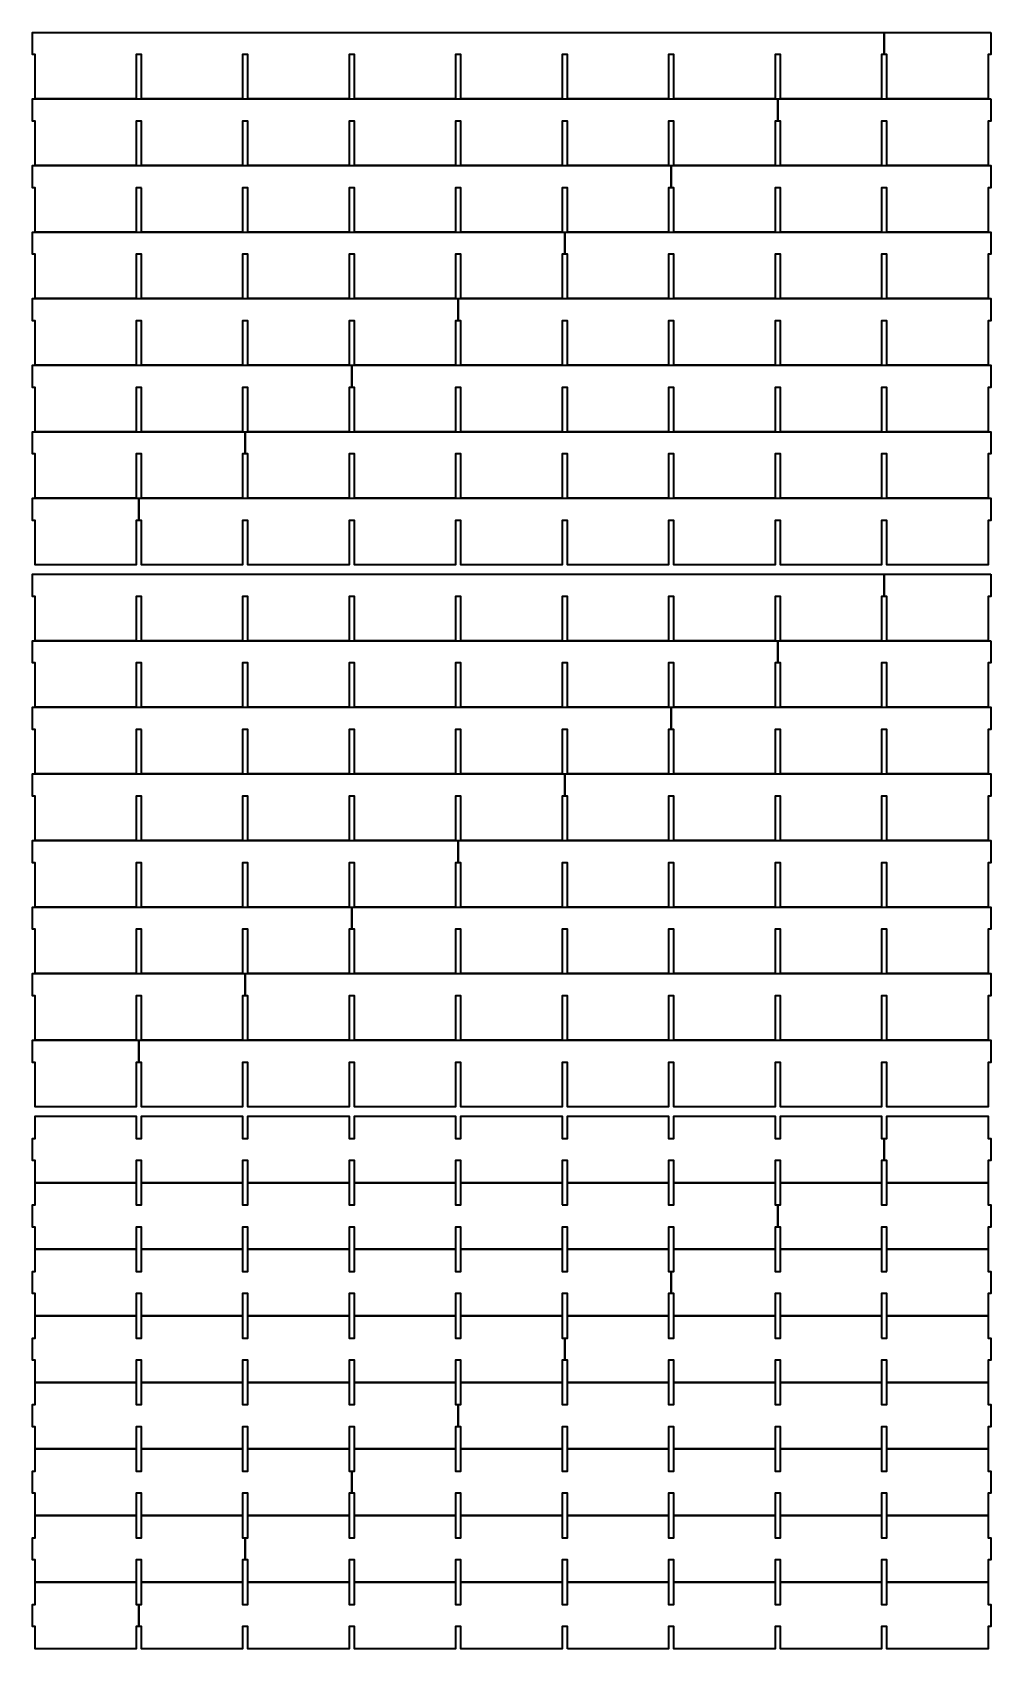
# Model space of a CAD drawing. Header units: inches. Extents: x 39 to 759, y -203 to 1011.
import ezdxf

# ---------------------------------------------------------------- set-up
doc = ezdxf.new("R2010")
doc.units = ezdxf.units.IN
doc.header["$MEASUREMENT"] = 0
doc.layers.add('Layer 1', color=7, linetype='Continuous')

msp = doc.modelspace()

# ---------------------------------------------------------------- linework, layer by layer
at = {"layer": 'Layer 1', "color": 7, "lineweight": 35, "true_color": 0xffffff}
for points in [[(196.8, 961), (120.8, 961), (120.8, 994.3), (116.8, 994.3), (116.8, 961), (40.8, 961), (40.8, 994.3), (38.8, 994.3), (38.8, 1011), (678.8, 1011), (678.8, 994.3), (676.8, 994.3), (676.8, 961), (600.8, 961), (600.8, 994.3), (596.8, 994.3), (596.8, 961), (520.8, 961), (520.8, 994.3), (516.8, 994.3), (516.8, 961), (440.8, 961), (440.8, 994.3), (436.8, 994.3), (436.8, 961), (360.8, 961), (360.8, 994.3), (356.8, 994.3), (356.8, 961), (280.8, 961), (280.8, 994.3), (276.8, 994.3), (276.8, 961), (200.8, 961), (200.8, 994.3), (196.8, 994.3), (196.8, 961)], [(758.8, 1011), (758.8, 994.3), (756.8, 994.3), (756.8, 961), (680.8, 961), (680.8, 994.3), (678.8, 994.3), (678.8, 1011), (758.8, 1011)], [(356.8, 911), (280.8, 911), (280.8, 944.3), (276.8, 944.3), (276.8, 911), (200.8, 911), (200.8, 944.3), (196.8, 944.3), (196.8, 911), (120.8, 911), (120.8, 944.3), (116.8, 944.3), (116.8, 911), (40.8, 911), (40.8, 944.3), (38.8, 944.3), (38.8, 961), (40.8, 961), (116.8, 961), (120.8, 961), (196.8, 961), (200.8, 961), (276.8, 961), (280.8, 961), (356.8, 961), (360.8, 961), (436.8, 961), (440.8, 961), (516.8, 961), (520.8, 961), (596.8, 961), (598.8, 961), (598.8, 944.3), (596.8, 944.3), (596.8, 911), (520.8, 911), (520.8, 944.3), (516.8, 944.3), (516.8, 911), (440.8, 911), (440.8, 944.3), (436.8, 944.3), (436.8, 911), (360.8, 911), (360.8, 944.3), (356.8, 944.3), (356.8, 911)], [(758.8, 961), (758.8, 944.3), (756.8, 944.3), (756.8, 911), (680.8, 911), (680.8, 944.3), (676.8, 944.3), (676.8, 911), (600.8, 911), (600.8, 944.3), (598.8, 944.3), (598.8, 961), (600.8, 961), (676.8, 961), (680.8, 961), (756.8, 961), (758.8, 961)], [(120.8, 894.3), (116.8, 894.3), (116.8, 861), (40.8, 861), (40.8, 894.3), (38.8, 894.3), (38.8, 911), (40.8, 911), (116.8, 911), (120.8, 911), (196.8, 911), (200.8, 911), (276.8, 911), (280.8, 911), (356.8, 911), (360.8, 911), (436.8, 911), (440.8, 911), (516.8, 911), (518.8, 911), (518.8, 894.3), (516.8, 894.3), (516.8, 861), (440.8, 861), (440.8, 894.3), (436.8, 894.3), (436.8, 861), (360.8, 861), (360.8, 894.3), (356.8, 894.3), (356.8, 861), (280.8, 861), (280.8, 894.3), (276.8, 894.3), (276.8, 861), (200.8, 861), (200.8, 894.3), (196.8, 894.3), (196.8, 861), (120.8, 861), (120.8, 894.3)], [(520.8, 911), (596.8, 911), (600.8, 911), (676.8, 911), (680.8, 911), (756.8, 911), (758.8, 911), (758.8, 894.3), (756.8, 894.3), (756.8, 861), (680.8, 861), (680.8, 894.3), (676.8, 894.3), (676.8, 861), (600.8, 861), (600.8, 894.3), (596.8, 894.3), (596.8, 861), (520.8, 861), (520.8, 894.3), (518.8, 894.3), (518.8, 911), (520.8, 911)], [(40.8, 861), (116.8, 861), (120.8, 861), (196.8, 861), (200.8, 861), (276.8, 861), (280.8, 861), (356.8, 861), (360.8, 861), (436.8, 861), (438.8, 861), (438.8, 844.3), (436.8, 844.3), (436.8, 811), (360.8, 811), (360.8, 844.3), (356.8, 844.3), (356.8, 811), (280.8, 811), (280.8, 844.3), (276.8, 844.3), (276.8, 811), (200.8, 811), (200.8, 844.3), (196.8, 844.3), (196.8, 811), (120.8, 811), (120.8, 844.3), (116.8, 844.3), (116.8, 811), (40.8, 811), (40.8, 844.3), (38.8, 844.3), (38.8, 861), (40.8, 861)], [(440.8, 811), (440.8, 844.3), (438.8, 844.3), (438.8, 861), (440.8, 861), (516.8, 861), (520.8, 861), (596.8, 861), (600.8, 861), (676.8, 861), (680.8, 861), (756.8, 861), (758.8, 861), (758.8, 844.3), (756.8, 844.3), (756.8, 811), (680.8, 811), (680.8, 844.3), (676.8, 844.3), (676.8, 811), (600.8, 811), (600.8, 844.3), (596.8, 844.3), (596.8, 811), (520.8, 811), (520.8, 844.3), (516.8, 844.3), (516.8, 811), (440.8, 811)], [(40.8, 811), (116.8, 811), (120.8, 811), (196.8, 811), (200.8, 811), (276.8, 811), (280.8, 811), (356.8, 811), (358.8, 811), (358.8, 794.3), (356.8, 794.3), (356.8, 761), (280.8, 761), (280.8, 794.3), (276.8, 794.3), (276.8, 761), (200.8, 761), (200.8, 794.3), (196.8, 794.3), (196.8, 761), (120.8, 761), (120.8, 794.3), (116.8, 794.3), (116.8, 761), (40.8, 761), (40.8, 794.3), (38.8, 794.3), (38.8, 811), (40.8, 811)], [(360.8, 811), (436.8, 811), (440.8, 811), (516.8, 811), (520.8, 811), (596.8, 811), (600.8, 811), (676.8, 811), (680.8, 811), (756.8, 811), (758.8, 811), (758.8, 794.3), (756.8, 794.3), (756.8, 761), (680.8, 761), (680.8, 794.3), (676.8, 794.3), (676.8, 761), (600.8, 761), (600.8, 794.3), (596.8, 794.3), (596.8, 761), (520.8, 761), (520.8, 794.3), (516.8, 794.3), (516.8, 761), (440.8, 761), (440.8, 794.3), (436.8, 794.3), (436.8, 761), (360.8, 761), (360.8, 794.3), (358.8, 794.3), (358.8, 811), (360.8, 811)], [(116.8, 711), (40.8, 711), (40.8, 744.3), (38.8, 744.3), (38.8, 761), (40.8, 761), (116.8, 761), (120.8, 761), (196.8, 761), (200.8, 761), (276.8, 761), (278.8, 761), (278.8, 744.3), (276.8, 744.3), (276.8, 711), (200.8, 711), (200.8, 744.3), (196.8, 744.3), (196.8, 711), (120.8, 711), (120.8, 744.3), (116.8, 744.3), (116.8, 711)], [(356.8, 711), (280.8, 711), (280.8, 744.3), (278.8, 744.3), (278.8, 761), (280.8, 761), (356.8, 761), (360.8, 761), (436.8, 761), (440.8, 761), (516.8, 761), (520.8, 761), (596.8, 761), (600.8, 761), (676.8, 761), (680.8, 761), (756.8, 761), (758.8, 761), (758.8, 744.3), (756.8, 744.3), (756.8, 711), (680.8, 711), (680.8, 744.3), (676.8, 744.3), (676.8, 711), (600.8, 711), (600.8, 744.3), (596.8, 744.3), (596.8, 711), (520.8, 711), (520.8, 744.3), (516.8, 744.3), (516.8, 711), (440.8, 711), (440.8, 744.3), (436.8, 744.3), (436.8, 711), (360.8, 711), (360.8, 744.3), (356.8, 744.3), (356.8, 711)], [(40.8, 661), (40.8, 694.3), (38.8, 694.3), (38.8, 711), (40.8, 711), (116.8, 711), (120.8, 711), (196.8, 711), (198.8, 711), (198.8, 694.3), (196.8, 694.3), (196.8, 661), (120.8, 661), (120.8, 694.3), (116.8, 694.3), (116.8, 661), (40.8, 661)], [(200.8, 661), (200.8, 694.3), (198.8, 694.3), (198.8, 711), (200.8, 711), (276.8, 711), (280.8, 711), (356.8, 711), (360.8, 711), (436.8, 711), (440.8, 711), (516.8, 711), (520.8, 711), (596.8, 711), (600.8, 711), (676.8, 711), (680.8, 711), (756.8, 711), (758.8, 711), (758.8, 694.3), (756.8, 694.3), (756.8, 661), (680.8, 661), (680.8, 694.3), (676.8, 694.3), (676.8, 661), (600.8, 661), (600.8, 694.3), (596.8, 694.3), (596.8, 661), (520.8, 661), (520.8, 694.3), (516.8, 694.3), (516.8, 661), (440.8, 661), (440.8, 694.3), (436.8, 694.3), (436.8, 661), (360.8, 661), (360.8, 694.3), (356.8, 694.3), (356.8, 661), (280.8, 661), (280.8, 694.3), (276.8, 694.3), (276.8, 661), (200.8, 661)], [(118.8, 644.3), (116.8, 644.3), (116.8, 611), (40.8, 611), (40.8, 644.3), (38.8, 644.3), (38.8, 661), (40.8, 661), (116.8, 661), (118.8, 661), (118.8, 644.3)], [(118.8, 644.3), (118.8, 661), (120.8, 661), (196.8, 661), (200.8, 661), (276.8, 661), (280.8, 661), (356.8, 661), (360.8, 661), (436.8, 661), (440.8, 661), (516.8, 661), (520.8, 661), (596.8, 661), (600.8, 661), (676.8, 661), (680.8, 661), (756.8, 661), (758.8, 661), (758.8, 644.3), (756.8, 644.3), (756.8, 611), (680.8, 611), (680.8, 644.3), (676.8, 644.3), (676.8, 611), (600.8, 611), (600.8, 644.3), (596.8, 644.3), (596.8, 611), (520.8, 611), (520.8, 644.3), (516.8, 644.3), (516.8, 611), (440.8, 611), (440.8, 644.3), (436.8, 644.3), (436.8, 611), (360.8, 611), (360.8, 644.3), (356.8, 644.3), (356.8, 611), (280.8, 611), (280.8, 644.3), (276.8, 644.3), (276.8, 611), (200.8, 611), (200.8, 644.3), (196.8, 644.3), (196.8, 611), (120.8, 611), (120.8, 644.3), (118.8, 644.3)], [(196.8, 554), (120.8, 554), (120.8, 587.3), (116.8, 587.3), (116.8, 554), (40.8, 554), (40.8, 587.3), (38.8, 587.3), (38.8, 604), (678.8, 604), (678.8, 587.3), (676.8, 587.3), (676.8, 554), (600.8, 554), (600.8, 587.3), (596.8, 587.3), (596.8, 554), (520.8, 554), (520.8, 587.3), (516.8, 587.3), (516.8, 554), (440.8, 554), (440.8, 587.3), (436.8, 587.3), (436.8, 554), (360.8, 554), (360.8, 587.3), (356.8, 587.3), (356.8, 554), (280.8, 554), (280.8, 587.3), (276.8, 587.3), (276.8, 554), (200.8, 554), (200.8, 587.3), (196.8, 587.3), (196.8, 554)], [(758.8, 604), (758.8, 587.3), (756.8, 587.3), (756.8, 554), (680.8, 554), (680.8, 587.3), (678.8, 587.3), (678.8, 604), (758.8, 604)], [(356.8, 504), (280.8, 504), (280.8, 537.3), (276.8, 537.3), (276.8, 504), (200.8, 504), (200.8, 537.3), (196.8, 537.3), (196.8, 504), (120.8, 504), (120.8, 537.3), (116.8, 537.3), (116.8, 504), (40.8, 504), (40.8, 537.3), (38.8, 537.3), (38.8, 554), (40.8, 554), (116.8, 554), (120.8, 554), (196.8, 554), (200.8, 554), (276.8, 554), (280.8, 554), (356.8, 554), (360.8, 554), (436.8, 554), (440.8, 554), (516.8, 554), (520.8, 554), (596.8, 554), (598.8, 554), (598.8, 537.3), (596.8, 537.3), (596.8, 504), (520.8, 504), (520.8, 537.3), (516.8, 537.3), (516.8, 504), (440.8, 504), (440.8, 537.3), (436.8, 537.3), (436.8, 504), (360.8, 504), (360.8, 537.3), (356.8, 537.3), (356.8, 504)], [(758.8, 554), (758.8, 537.3), (756.8, 537.3), (756.8, 504), (680.8, 504), (680.8, 537.3), (676.8, 537.3), (676.8, 504), (600.8, 504), (600.8, 537.3), (598.8, 537.3), (598.8, 554), (600.8, 554), (676.8, 554), (680.8, 554), (756.8, 554), (758.8, 554)], [(120.8, 487.3), (116.8, 487.3), (116.8, 454), (40.8, 454), (40.8, 487.3), (38.8, 487.3), (38.8, 504), (40.8, 504), (116.8, 504), (120.8, 504), (196.8, 504), (200.8, 504), (276.8, 504), (280.8, 504), (356.8, 504), (360.8, 504), (436.8, 504), (440.8, 504), (516.8, 504), (518.8, 504), (518.8, 487.3), (516.8, 487.3), (516.8, 454), (440.8, 454), (440.8, 487.3), (436.8, 487.3), (436.8, 454), (360.8, 454), (360.8, 487.3), (356.8, 487.3), (356.8, 454), (280.8, 454), (280.8, 487.3), (276.8, 487.3), (276.8, 454), (200.8, 454), (200.8, 487.3), (196.8, 487.3), (196.8, 454), (120.8, 454), (120.8, 487.3)], [(520.8, 504), (596.8, 504), (600.8, 504), (676.8, 504), (680.8, 504), (756.8, 504), (758.8, 504), (758.8, 487.3), (756.8, 487.3), (756.8, 454), (680.8, 454), (680.8, 487.3), (676.8, 487.3), (676.8, 454), (600.8, 454), (600.8, 487.3), (596.8, 487.3), (596.8, 454), (520.8, 454), (520.8, 487.3), (518.8, 487.3), (518.8, 504), (520.8, 504)], [(40.8, 454), (116.8, 454), (120.8, 454), (196.8, 454), (200.8, 454), (276.8, 454), (280.8, 454), (356.8, 454), (360.8, 454), (436.8, 454), (438.8, 454), (438.8, 437.3), (436.8, 437.3), (436.8, 404), (360.8, 404), (360.8, 437.3), (356.8, 437.3), (356.8, 404), (280.8, 404), (280.8, 437.3), (276.8, 437.3), (276.8, 404), (200.8, 404), (200.8, 437.3), (196.8, 437.3), (196.8, 404), (120.8, 404), (120.8, 437.3), (116.8, 437.3), (116.8, 404), (40.8, 404), (40.8, 437.3), (38.8, 437.3), (38.8, 454), (40.8, 454)], [(440.8, 404), (440.8, 437.3), (438.8, 437.3), (438.8, 454), (440.8, 454), (516.8, 454), (520.8, 454), (596.8, 454), (600.8, 454), (676.8, 454), (680.8, 454), (756.8, 454), (758.8, 454), (758.8, 437.3), (756.8, 437.3), (756.8, 404), (680.8, 404), (680.8, 437.3), (676.8, 437.3), (676.8, 404), (600.8, 404), (600.8, 437.3), (596.8, 437.3), (596.8, 404), (520.8, 404), (520.8, 437.3), (516.8, 437.3), (516.8, 404), (440.8, 404)], [(40.8, 404), (116.8, 404), (120.8, 404), (196.8, 404), (200.8, 404), (276.8, 404), (280.8, 404), (356.8, 404), (358.8, 404), (358.8, 387.3), (356.8, 387.3), (356.8, 354), (280.8, 354), (280.8, 387.3), (276.8, 387.3), (276.8, 354), (200.8, 354), (200.8, 387.3), (196.8, 387.3), (196.8, 354), (120.8, 354), (120.8, 387.3), (116.8, 387.3), (116.8, 354), (40.8, 354), (40.8, 387.3), (38.8, 387.3), (38.8, 404), (40.8, 404)], [(360.8, 404), (436.8, 404), (440.8, 404), (516.8, 404), (520.8, 404), (596.8, 404), (600.8, 404), (676.8, 404), (680.8, 404), (756.8, 404), (758.8, 404), (758.8, 387.3), (756.8, 387.3), (756.8, 354), (680.8, 354), (680.8, 387.3), (676.8, 387.3), (676.8, 354), (600.8, 354), (600.8, 387.3), (596.8, 387.3), (596.8, 354), (520.8, 354), (520.8, 387.3), (516.8, 387.3), (516.8, 354), (440.8, 354), (440.8, 387.3), (436.8, 387.3), (436.8, 354), (360.8, 354), (360.8, 387.3), (358.8, 387.3), (358.8, 404), (360.8, 404)], [(116.8, 304), (40.8, 304), (40.8, 337.3), (38.8, 337.3), (38.8, 354), (40.8, 354), (116.8, 354), (120.8, 354), (196.8, 354), (200.8, 354), (276.8, 354), (278.8, 354), (278.8, 337.3), (276.8, 337.3), (276.8, 304), (200.8, 304), (200.8, 337.3), (196.8, 337.3), (196.8, 304), (120.8, 304), (120.8, 337.3), (116.8, 337.3), (116.8, 304)], [(356.8, 304), (280.8, 304), (280.8, 337.3), (278.8, 337.3), (278.8, 354), (280.8, 354), (356.8, 354), (360.8, 354), (436.8, 354), (440.8, 354), (516.8, 354), (520.8, 354), (596.8, 354), (600.8, 354), (676.8, 354), (680.8, 354), (756.8, 354), (758.8, 354), (758.8, 337.3), (756.8, 337.3), (756.8, 304), (680.8, 304), (680.8, 337.3), (676.8, 337.3), (676.8, 304), (600.8, 304), (600.8, 337.3), (596.8, 337.3), (596.8, 304), (520.8, 304), (520.8, 337.3), (516.8, 337.3), (516.8, 304), (440.8, 304), (440.8, 337.3), (436.8, 337.3), (436.8, 304), (360.8, 304), (360.8, 337.3), (356.8, 337.3), (356.8, 304)], [(40.8, 254), (40.8, 287.3), (38.8, 287.3), (38.8, 304), (40.8, 304), (116.8, 304), (120.8, 304), (196.8, 304), (198.8, 304), (198.8, 287.3), (196.8, 287.3), (196.8, 254), (120.8, 254), (120.8, 287.3), (116.8, 287.3), (116.8, 254), (40.8, 254)], [(200.8, 254), (200.8, 287.3), (198.8, 287.3), (198.8, 304), (200.8, 304), (276.8, 304), (280.8, 304), (356.8, 304), (360.8, 304), (436.8, 304), (440.8, 304), (516.8, 304), (520.8, 304), (596.8, 304), (600.8, 304), (676.8, 304), (680.8, 304), (756.8, 304), (758.8, 304), (758.8, 287.3), (756.8, 287.3), (756.8, 254), (680.8, 254), (680.8, 287.3), (676.8, 287.3), (676.8, 254), (600.8, 254), (600.8, 287.3), (596.8, 287.3), (596.8, 254), (520.8, 254), (520.8, 287.3), (516.8, 287.3), (516.8, 254), (440.8, 254), (440.8, 287.3), (436.8, 287.3), (436.8, 254), (360.8, 254), (360.8, 287.3), (356.8, 287.3), (356.8, 254), (280.8, 254), (280.8, 287.3), (276.8, 287.3), (276.8, 254), (200.8, 254)], [(118.8, 237.3), (116.8, 237.3), (116.8, 204), (40.8, 204), (40.8, 237.3), (38.8, 237.3), (38.8, 254), (40.8, 254), (116.8, 254), (118.8, 254), (118.8, 237.3)], [(118.8, 237.3), (118.8, 254), (120.8, 254), (196.8, 254), (200.8, 254), (276.8, 254), (280.8, 254), (356.8, 254), (360.8, 254), (436.8, 254), (440.8, 254), (516.8, 254), (520.8, 254), (596.8, 254), (600.8, 254), (676.8, 254), (680.8, 254), (756.8, 254), (758.8, 254), (758.8, 237.3), (756.8, 237.3), (756.8, 204), (680.8, 204), (680.8, 237.3), (676.8, 237.3), (676.8, 204), (600.8, 204), (600.8, 237.3), (596.8, 237.3), (596.8, 204), (520.8, 204), (520.8, 237.3), (516.8, 237.3), (516.8, 204), (440.8, 204), (440.8, 237.3), (436.8, 237.3), (436.8, 204), (360.8, 204), (360.8, 237.3), (356.8, 237.3), (356.8, 204), (280.8, 204), (280.8, 237.3), (276.8, 237.3), (276.8, 204), (200.8, 204), (200.8, 237.3), (196.8, 237.3), (196.8, 204), (120.8, 204), (120.8, 237.3), (118.8, 237.3)], [(40.8, 146.9), (40.8, 163.6), (38.8, 163.6), (38.8, 180.2), (40.8, 180.2), (40.8, 196.9), (116.8, 196.9), (116.8, 180.2), (120.8, 180.2), (120.8, 196.9), (196.8, 196.9), (196.8, 180.2), (200.8, 180.2), (200.8, 196.9), (276.8, 196.9), (276.8, 180.2), (280.8, 180.2), (280.8, 196.9), (356.8, 196.9), (356.8, 180.2), (360.8, 180.2), (360.8, 196.9), (436.8, 196.9), (436.8, 180.2), (440.8, 180.2), (440.8, 196.9), (516.8, 196.9), (516.8, 180.2), (520.8, 180.2), (520.8, 196.9), (596.8, 196.9), (596.8, 180.2), (600.8, 180.2), (600.8, 196.9), (676.8, 196.9), (676.8, 180.2), (678.8, 180.2), (678.8, 163.6), (676.8, 163.6), (676.8, 146.9), (600.8, 146.9), (600.8, 163.6), (596.8, 163.6), (596.8, 146.9), (520.8, 146.9), (520.8, 163.6), (516.8, 163.6), (516.8, 146.9), (440.8, 146.9), (440.8, 163.6), (436.8, 163.6), (436.8, 146.9), (360.8, 146.9), (360.8, 163.6), (356.8, 163.6), (356.8, 146.9), (280.8, 146.9), (280.8, 163.6), (276.8, 163.6), (276.8, 146.9), (200.8, 146.9), (200.8, 163.6), (196.8, 163.6), (196.8, 146.9), (120.8, 146.9), (120.8, 163.6), (116.8, 163.6), (116.8, 146.9), (40.8, 146.9)], [(678.8, 163.6), (678.8, 180.2), (680.8, 180.2), (680.8, 196.9), (756.8, 196.9), (756.8, 180.2), (758.8, 180.2), (758.8, 163.6), (756.8, 163.6), (756.8, 146.9), (680.8, 146.9), (680.8, 163.6), (678.8, 163.6)], [(436.8, 130.2), (440.8, 130.2), (440.8, 146.9), (516.8, 146.9), (516.8, 130.2), (520.8, 130.2), (520.8, 146.9), (596.8, 146.9), (596.8, 130.2), (598.8, 130.2), (598.8, 113.6), (596.8, 113.6), (596.8, 96.9), (520.8, 96.9), (520.8, 113.6), (516.8, 113.6), (516.8, 96.9), (440.8, 96.9), (440.8, 113.6), (436.8, 113.6), (436.8, 96.9), (360.8, 96.9), (360.8, 113.6), (356.8, 113.6), (356.8, 96.9), (280.8, 96.9), (280.8, 113.6), (276.8, 113.6), (276.8, 96.9), (200.8, 96.9), (200.8, 113.6), (196.8, 113.6), (196.8, 96.9), (120.8, 96.9), (120.8, 113.6), (116.8, 113.6), (116.8, 96.9), (40.8, 96.9), (40.8, 113.6), (38.8, 113.6), (38.8, 130.2), (40.8, 130.2), (40.8, 146.9), (116.8, 146.9), (116.8, 130.2), (120.8, 130.2), (120.8, 146.9), (196.8, 146.9), (196.8, 130.2), (200.8, 130.2), (200.8, 146.9), (276.8, 146.9), (276.8, 130.2), (280.8, 130.2), (280.8, 146.9), (356.8, 146.9), (356.8, 130.2), (360.8, 130.2), (360.8, 146.9), (436.8, 146.9), (436.8, 130.2)], [(600.8, 146.9), (676.8, 146.9), (676.8, 130.2), (680.8, 130.2), (680.8, 146.9), (756.8, 146.9), (756.8, 130.2), (758.8, 130.2), (758.8, 113.6), (756.8, 113.6), (756.8, 96.9), (680.8, 96.9), (680.8, 113.6), (676.8, 113.6), (676.8, 96.9), (600.8, 96.9), (600.8, 113.6), (598.8, 113.6), (598.8, 130.2), (600.8, 130.2), (600.8, 146.9)], [(440.8, 96.9), (516.8, 96.9), (516.8, 80.2), (518.8, 80.2), (518.8, 63.6), (516.8, 63.6), (516.8, 46.9), (440.8, 46.9), (440.8, 63.6), (436.8, 63.6), (436.8, 46.9), (360.8, 46.9), (360.8, 63.6), (356.8, 63.6), (356.8, 46.9), (280.8, 46.9), (280.8, 63.6), (276.8, 63.6), (276.8, 46.9), (200.8, 46.9), (200.8, 63.6), (196.8, 63.6), (196.8, 46.9), (120.8, 46.9), (120.8, 63.6), (116.8, 63.6), (116.8, 46.9), (40.8, 46.9), (40.8, 63.6), (38.8, 63.6), (38.8, 80.2), (40.8, 80.2), (40.8, 96.9), (116.8, 96.9), (116.8, 80.2), (120.8, 80.2), (120.8, 96.9), (196.8, 96.9), (196.8, 80.2), (200.8, 80.2), (200.8, 96.9), (276.8, 96.9), (276.8, 80.2), (280.8, 80.2), (280.8, 96.9), (356.8, 96.9), (356.8, 80.2), (360.8, 80.2), (360.8, 96.9), (436.8, 96.9), (436.8, 80.2), (440.8, 80.2), (440.8, 96.9)], [(680.8, 80.2), (680.8, 96.9), (756.8, 96.9), (756.8, 80.2), (758.8, 80.2), (758.8, 63.6), (756.8, 63.6), (756.8, 46.9), (680.8, 46.9), (680.8, 63.6), (676.8, 63.6), (676.8, 46.9), (600.8, 46.9), (600.8, 63.6), (596.8, 63.6), (596.8, 46.9), (520.8, 46.9), (520.8, 63.6), (518.8, 63.6), (518.8, 80.2), (520.8, 80.2), (520.8, 96.9), (596.8, 96.9), (596.8, 80.2), (600.8, 80.2), (600.8, 96.9), (676.8, 96.9), (676.8, 80.2), (680.8, 80.2)], [(116.8, 46.9), (116.8, 30.2), (120.8, 30.2), (120.8, 46.9), (196.8, 46.9), (196.8, 30.2), (200.8, 30.2), (200.8, 46.9), (276.8, 46.9), (276.8, 30.2), (280.8, 30.2), (280.8, 46.9), (356.8, 46.9), (356.8, 30.2), (360.8, 30.2), (360.8, 46.9), (436.8, 46.9), (436.8, 30.2), (438.8, 30.2), (438.8, 13.6), (436.8, 13.6), (436.8, -3.1), (360.8, -3.1), (360.8, 13.6), (356.8, 13.6), (356.8, -3.1), (280.8, -3.1), (280.8, 13.6), (276.8, 13.6), (276.8, -3.1), (200.8, -3.1), (200.8, 13.6), (196.8, 13.6), (196.8, -3.1), (120.8, -3.1), (120.8, 13.6), (116.8, 13.6), (116.8, -3.1), (40.8, -3.1), (40.8, 13.6), (38.8, 13.6), (38.8, 30.2), (40.8, 30.2), (40.8, 46.9), (116.8, 46.9)], [(676.8, 30.2), (680.8, 30.2), (680.8, 46.9), (756.8, 46.9), (756.8, 30.2), (758.8, 30.2), (758.8, 13.6), (756.8, 13.6), (756.8, -3.1), (680.8, -3.1), (680.8, 13.6), (676.8, 13.6), (676.8, -3.1), (600.8, -3.1), (600.8, 13.6), (596.8, 13.6), (596.8, -3.1), (520.8, -3.1), (520.8, 13.6), (516.8, 13.6), (516.8, -3.1), (440.8, -3.1), (440.8, 13.6), (438.8, 13.6), (438.8, 30.2), (440.8, 30.2), (440.8, 46.9), (516.8, 46.9), (516.8, 30.2), (520.8, 30.2), (520.8, 46.9), (596.8, 46.9), (596.8, 30.2), (600.8, 30.2), (600.8, 46.9), (676.8, 46.9), (676.8, 30.2)], [(358.8, -36.4), (356.8, -36.4), (356.8, -53.1), (280.8, -53.1), (280.8, -36.4), (276.8, -36.4), (276.8, -53.1), (200.8, -53.1), (200.8, -36.4), (196.8, -36.4), (196.8, -53.1), (120.8, -53.1), (120.8, -36.4), (116.8, -36.4), (116.8, -53.1), (40.8, -53.1), (40.8, -36.4), (38.8, -36.4), (38.8, -19.8), (40.8, -19.8), (40.8, -3.1), (116.8, -3.1), (116.8, -19.8), (120.8, -19.8), (120.8, -3.1), (196.8, -3.1), (196.8, -19.8), (200.8, -19.8), (200.8, -3.1), (276.8, -3.1), (276.8, -19.8), (280.8, -19.8), (280.8, -3.1), (356.8, -3.1), (356.8, -19.8), (358.8, -19.8), (358.8, -36.4)], [(440.8, -3.1), (516.8, -3.1), (516.8, -19.8), (520.8, -19.8), (520.8, -3.1), (596.8, -3.1), (596.8, -19.8), (600.8, -19.8), (600.8, -3.1), (676.8, -3.1), (676.8, -19.8), (680.8, -19.8), (680.8, -3.1), (756.8, -3.1), (756.8, -19.8), (758.8, -19.8), (758.8, -36.4), (756.8, -36.4), (756.8, -53.1), (680.8, -53.1), (680.8, -36.4), (676.8, -36.4), (676.8, -53.1), (600.8, -53.1), (600.8, -36.4), (596.8, -36.4), (596.8, -53.1), (520.8, -53.1), (520.8, -36.4), (516.8, -36.4), (516.8, -53.1), (440.8, -53.1), (440.8, -36.4), (436.8, -36.4), (436.8, -53.1), (360.8, -53.1), (360.8, -36.4), (358.8, -36.4), (358.8, -19.8), (360.8, -19.8), (360.8, -3.1), (436.8, -3.1), (436.8, -19.8), (440.8, -19.8), (440.8, -3.1)], [(40.8, -53.1), (116.8, -53.1), (116.8, -69.8), (120.8, -69.8), (120.8, -53.1), (196.8, -53.1), (196.8, -69.8), (200.8, -69.8), (200.8, -53.1), (276.8, -53.1), (276.8, -69.8), (278.8, -69.8), (278.8, -86.4), (276.8, -86.4), (276.8, -103.1), (200.8, -103.1), (200.8, -86.4), (196.8, -86.4), (196.8, -103.1), (120.8, -103.1), (120.8, -86.4), (116.8, -86.4), (116.8, -103.1), (40.8, -103.1), (40.8, -86.4), (38.8, -86.4), (38.8, -69.8), (40.8, -69.8), (40.8, -53.1)], [(680.8, -53.1), (756.8, -53.1), (756.8, -69.8), (758.8, -69.8), (758.8, -86.4), (756.8, -86.4), (756.8, -103.1), (680.8, -103.1), (680.8, -86.4), (676.8, -86.4), (676.8, -103.1), (600.8, -103.1), (600.8, -86.4), (596.8, -86.4), (596.8, -103.1), (520.8, -103.1), (520.8, -86.4), (516.8, -86.4), (516.8, -103.1), (440.8, -103.1), (440.8, -86.4), (436.8, -86.4), (436.8, -103.1), (360.8, -103.1), (360.8, -86.4), (356.8, -86.4), (356.8, -103.1), (280.8, -103.1), (280.8, -86.4), (278.8, -86.4), (278.8, -69.8), (280.8, -69.8), (280.8, -53.1), (356.8, -53.1), (356.8, -69.8), (360.8, -69.8), (360.8, -53.1), (436.8, -53.1), (436.8, -69.8), (440.8, -69.8), (440.8, -53.1), (516.8, -53.1), (516.8, -69.8), (520.8, -69.8), (520.8, -53.1), (596.8, -53.1), (596.8, -69.8), (600.8, -69.8), (600.8, -53.1), (676.8, -53.1), (676.8, -69.8), (680.8, -69.8), (680.8, -53.1)], [(196.8, -153.1), (120.8, -153.1), (120.8, -136.4), (116.8, -136.4), (116.8, -153.1), (40.8, -153.1), (40.8, -136.4), (38.8, -136.4), (38.8, -119.8), (40.8, -119.8), (40.8, -103.1), (116.8, -103.1), (116.8, -119.8), (120.8, -119.8), (120.8, -103.1), (196.8, -103.1), (196.8, -119.8), (198.8, -119.8), (198.8, -136.4), (196.8, -136.4), (196.8, -153.1)], [(516.8, -153.1), (440.8, -153.1), (440.8, -136.4), (436.8, -136.4), (436.8, -153.1), (360.8, -153.1), (360.8, -136.4), (356.8, -136.4), (356.8, -153.1), (280.8, -153.1), (280.8, -136.4), (276.8, -136.4), (276.8, -153.1), (200.8, -153.1), (200.8, -136.4), (198.8, -136.4), (198.8, -119.8), (200.8, -119.8), (200.8, -103.1), (276.8, -103.1), (276.8, -119.8), (280.8, -119.8), (280.8, -103.1), (356.8, -103.1), (356.8, -119.8), (360.8, -119.8), (360.8, -103.1), (436.8, -103.1), (436.8, -119.8), (440.8, -119.8), (440.8, -103.1), (516.8, -103.1), (516.8, -119.8), (520.8, -119.8), (520.8, -103.1), (596.8, -103.1), (596.8, -119.8), (600.8, -119.8), (600.8, -103.1), (676.8, -103.1), (676.8, -119.8), (680.8, -119.8), (680.8, -103.1), (756.8, -103.1), (756.8, -119.8), (758.8, -119.8), (758.8, -136.4), (756.8, -136.4), (756.8, -153.1), (680.8, -153.1), (680.8, -136.4), (676.8, -136.4), (676.8, -153.1), (600.8, -153.1), (600.8, -136.4), (596.8, -136.4), (596.8, -153.1), (520.8, -153.1), (520.8, -136.4), (516.8, -136.4), (516.8, -153.1)], [(118.8, -169.8), (118.8, -186.4), (116.8, -186.4), (116.8, -203.1), (40.8, -203.1), (40.8, -186.4), (38.8, -186.4), (38.8, -169.8), (40.8, -169.8), (40.8, -153.1), (116.8, -153.1), (116.8, -169.8), (118.8, -169.8)], [(440.8, -203.1), (440.8, -186.4), (436.8, -186.4), (436.8, -203.1), (360.8, -203.1), (360.8, -186.4), (356.8, -186.4), (356.8, -203.1), (280.8, -203.1), (280.8, -186.4), (276.8, -186.4), (276.8, -203.1), (200.8, -203.1), (200.8, -186.4), (196.8, -186.4), (196.8, -203.1), (120.8, -203.1), (120.8, -186.4), (118.8, -186.4), (118.8, -169.8), (120.8, -169.8), (120.8, -153.1), (196.8, -153.1), (196.8, -169.8), (200.8, -169.8), (200.8, -153.1), (276.8, -153.1), (276.8, -169.8), (280.8, -169.8), (280.8, -153.1), (356.8, -153.1), (356.8, -169.8), (360.8, -169.8), (360.8, -153.1), (436.8, -153.1), (436.8, -169.8), (440.8, -169.8), (440.8, -153.1), (516.8, -153.1), (516.8, -169.8), (520.8, -169.8), (520.8, -153.1), (596.8, -153.1), (596.8, -169.8), (600.8, -169.8), (600.8, -153.1), (676.8, -153.1), (676.8, -169.8), (680.8, -169.8), (680.8, -153.1), (756.8, -153.1), (756.8, -169.8), (758.8, -169.8), (758.8, -186.4), (756.8, -186.4), (756.8, -203.1), (680.8, -203.1), (680.8, -186.4), (676.8, -186.4), (676.8, -203.1), (600.8, -203.1), (600.8, -186.4), (596.8, -186.4), (596.8, -203.1), (520.8, -203.1), (520.8, -186.4), (516.8, -186.4), (516.8, -203.1), (440.8, -203.1)]]:
    msp.add_lwpolyline(points, dxfattribs=at)

doc.saveas('drawing.dxf')
